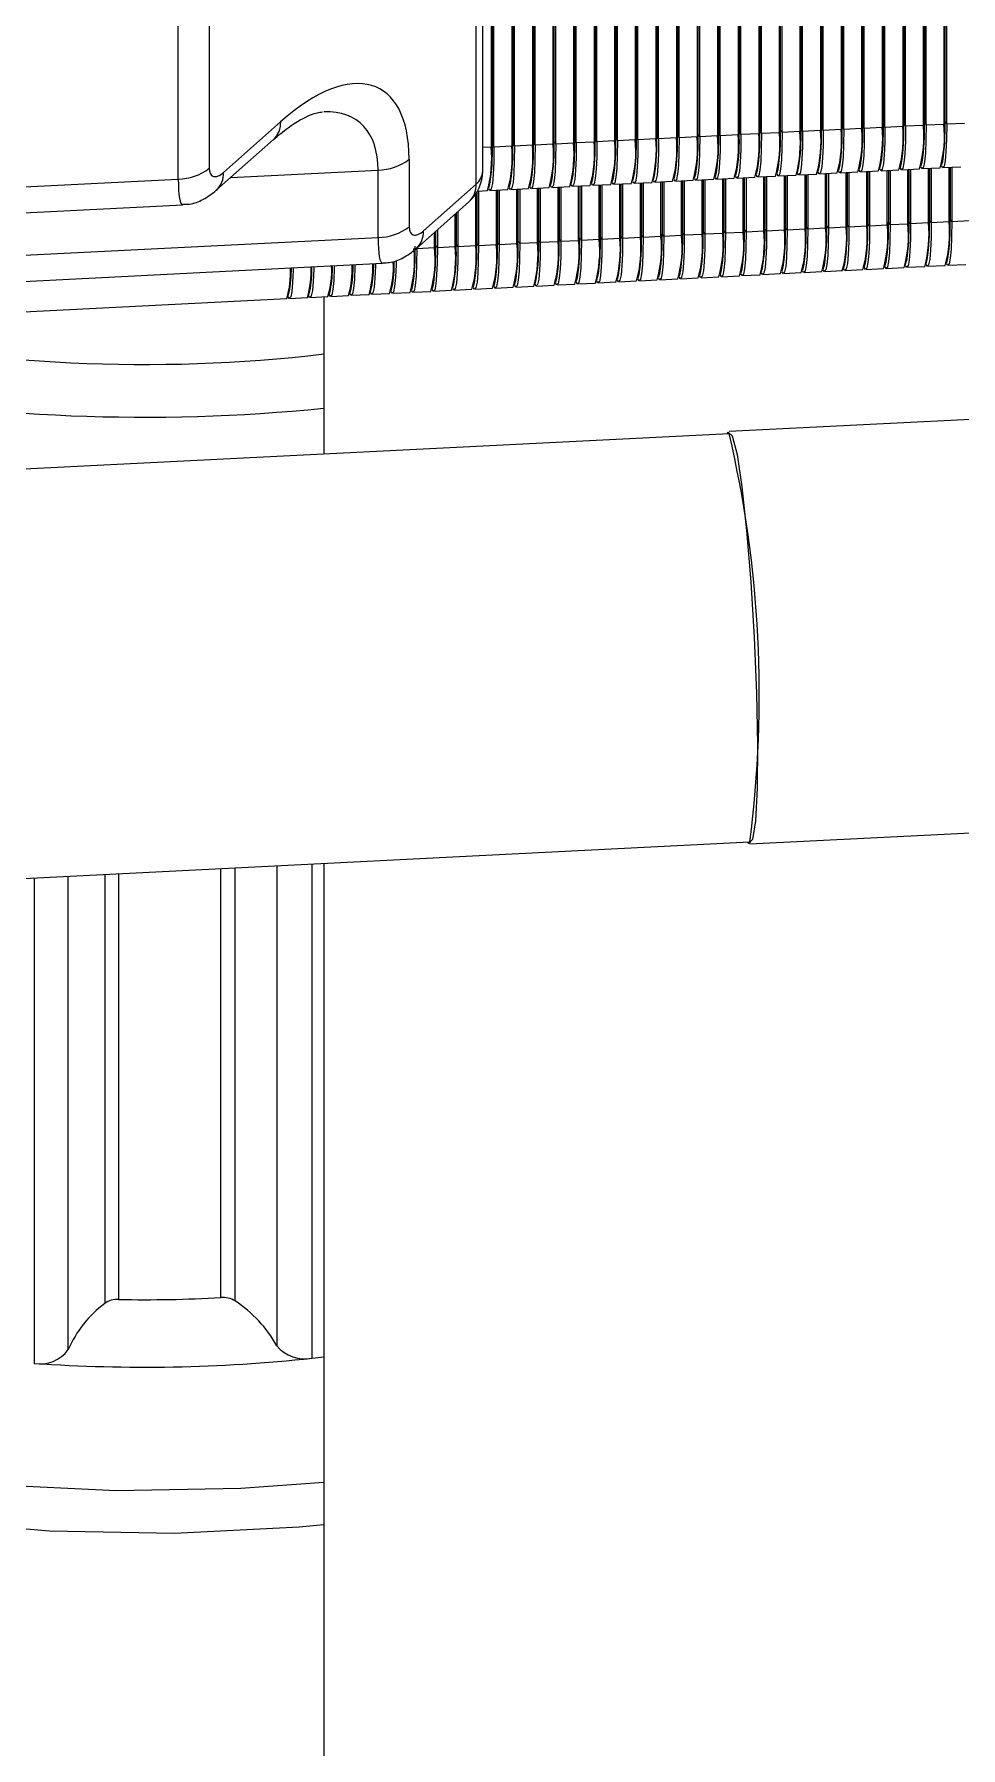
# Model space of a CAD drawing. Header units: millimetres. Extents: x 334 to 3694, y 0 to 2376.
# Drawn here: x 2520.26 to 2533.71, y 1085.34 to 1110.24 of the extents above; entities that cross this region are included whole.
import ezdxf

# ---------------------------------------------------------------- set-up
doc = ezdxf.new("R2010")
doc.units = ezdxf.units.MM
doc.header["$LTSCALE"] = 3
doc.layers.add('1_외형선', color=7, linetype='Continuous', lineweight=25)

msp = doc.modelspace()

# ---------------------------------------------------------------- linework, layer by layer
at = {"layer": '1_외형선'}
for p, q in [((2533.172, 1126.066), (2533.172, 1108.918)), ((2533.212, 1108.92), (2533.212, 1126.068)), ((2533.471, 1126.081), (2533.471, 1108.933)), ((2533.511, 1108.935), (2533.511, 1126.083)), ((2528.39, 1125.824), (2528.39, 1108.677)), ((2528.43, 1108.679), (2528.43, 1125.826)), ((2528.689, 1125.839), (2528.689, 1108.692)), ((2528.729, 1108.694), (2528.729, 1125.841)), ((2528.988, 1125.854), (2528.988, 1108.707)), ((2529.028, 1108.709), (2529.028, 1125.856)), ((2529.287, 1125.869), (2529.287, 1108.722)), ((2529.327, 1108.724), (2529.327, 1125.871)), ((2529.586, 1125.884), (2529.586, 1108.737)), ((2529.626, 1108.739), (2529.626, 1125.886)), ((2529.885, 1125.899), (2529.885, 1108.752)), ((2529.925, 1108.754), (2529.925, 1125.901)), ((2530.184, 1125.915), (2530.184, 1108.767)), ((2530.223, 1108.769), (2530.223, 1125.917)), ((2530.482, 1125.93), (2530.482, 1108.782)), ((2530.522, 1108.784), (2530.522, 1125.932)), ((2530.781, 1125.945), (2530.781, 1108.797)), ((2530.821, 1108.799), (2530.821, 1125.947)), ((2531.08, 1125.96), (2531.08, 1108.812)), ((2531.12, 1108.815), (2531.12, 1125.962)), ((2531.379, 1125.975), (2531.379, 1108.828)), ((2531.419, 1108.83), (2531.419, 1125.977)), ((2531.678, 1125.99), (2531.678, 1108.843)), ((2531.718, 1108.845), (2531.718, 1125.992)), ((2531.977, 1126.005), (2531.977, 1108.858)), ((2532.017, 1108.86), (2532.017, 1126.007)), ((2532.276, 1126.02), (2532.276, 1108.873)), ((2532.315, 1108.875), (2532.315, 1126.022)), ((2532.574, 1126.035), (2532.574, 1108.888)), ((2532.614, 1108.89), (2532.614, 1126.037)), ((2532.873, 1126.05), (2532.873, 1108.903)), ((2532.913, 1108.905), (2532.913, 1126.052)), ((2526.896, 1125.749), (2526.896, 1108.601)), ((2526.936, 1108.603), (2526.936, 1125.751)), ((2527.195, 1125.764), (2527.195, 1108.616)), ((2527.235, 1108.618), (2527.235, 1125.766)), ((2527.494, 1125.779), (2527.494, 1108.631)), ((2527.534, 1108.633), (2527.534, 1125.781)), ((2527.793, 1125.794), (2527.793, 1108.646)), ((2527.833, 1108.648), (2527.833, 1125.796)), ((2528.092, 1125.809), (2528.092, 1108.662)), ((2528.131, 1108.664), (2528.131, 1125.811)), ((2529.302, 1125.579), (2529.302, 1108.757)), ((2529.601, 1125.594), (2529.601, 1108.773)), ((2529.899, 1125.61), (2529.899, 1108.788)), ((2530.198, 1125.625), (2530.198, 1108.803)), ((2530.497, 1125.64), (2530.497, 1108.818)), ((2530.796, 1125.655), (2530.796, 1108.833)), ((2531.095, 1125.67), (2531.095, 1108.848)), ((2531.394, 1125.685), (2531.394, 1108.863)), ((2531.693, 1125.7), (2531.693, 1108.878)), ((2531.991, 1125.715), (2531.991, 1108.893)), ((2532.29, 1125.73), (2532.29, 1108.908)), ((2532.589, 1125.745), (2532.589, 1108.923)), ((2532.888, 1125.76), (2532.888, 1108.939)), ((2533.187, 1125.776), (2533.187, 1108.954)), ((2533.486, 1125.791), (2533.486, 1108.969)), ((2526.911, 1125.459), (2526.911, 1108.637)), ((2527.21, 1125.474), (2527.21, 1108.652)), ((2527.509, 1125.489), (2527.509, 1108.667)), ((2527.807, 1125.504), (2527.807, 1108.682)), ((2528.106, 1125.519), (2528.106, 1108.697)), ((2528.405, 1125.534), (2528.405, 1108.712)), ((2528.704, 1125.549), (2528.704, 1108.727)), ((2529.003, 1125.564), (2529.003, 1108.742)), ((2526.773, 1108.25), (2526.773, 1120.008)), ((2526.677, 1108.061), (2526.677, 1119.819)), ((2522.801, 1112.7), (2522.801, 1108.291)), ((2522.351, 1108.134), (2522.351, 1112.544)), ((2523.009, 1108.23), (2523.838, 1108.967)), ((2531.991, 1108.893), (2531.977, 1108.858)), ((2532.017, 1108.86), (2531.991, 1108.893)), ((2532.29, 1108.908), (2532.276, 1108.873)), ((2532.315, 1108.875), (2532.29, 1108.908)), ((2532.315, 1108.875), (2532.574, 1108.888)), ((2532.589, 1108.923), (2532.574, 1108.888)), ((2532.614, 1108.89), (2532.589, 1108.923)), ((2532.614, 1108.89), (2532.873, 1108.903)), ((2532.888, 1108.939), (2532.873, 1108.903)), ((2532.913, 1108.905), (2532.888, 1108.939)), ((2532.913, 1108.905), (2533.172, 1108.918)), ((2533.187, 1108.954), (2533.172, 1108.918)), ((2533.212, 1108.92), (2533.187, 1108.954)), ((2533.212, 1108.92), (2533.471, 1108.933)), ((2533.486, 1108.969), (2533.471, 1108.933)), ((2533.511, 1108.935), (2533.486, 1108.969)), ((2533.511, 1108.935), (2533.77, 1108.948)), ((2522.904, 1107.97), (2523.734, 1108.708)), ((2526.911, 1108.637), (2526.896, 1108.601)), ((2526.936, 1108.603), (2526.911, 1108.637)), ((2527.21, 1108.652), (2527.195, 1108.616)), ((2527.235, 1108.618), (2527.21, 1108.652)), ((2527.509, 1108.667), (2527.494, 1108.631)), ((2527.534, 1108.633), (2527.509, 1108.667)), ((2527.534, 1108.633), (2527.793, 1108.646)), ((2527.807, 1108.682), (2527.793, 1108.646)), ((2527.833, 1108.648), (2527.807, 1108.682)), ((2527.833, 1108.648), (2528.092, 1108.662)), ((2528.106, 1108.697), (2528.092, 1108.662)), ((2528.131, 1108.664), (2528.106, 1108.697)), ((2528.131, 1108.664), (2528.39, 1108.677)), ((2528.405, 1108.712), (2528.39, 1108.677)), ((2528.43, 1108.679), (2528.405, 1108.712)), ((2528.43, 1108.679), (2528.689, 1108.692)), ((2528.704, 1108.727), (2528.689, 1108.692)), ((2528.729, 1108.694), (2528.704, 1108.727)), ((2528.729, 1108.694), (2528.988, 1108.707)), ((2529.003, 1108.742), (2528.988, 1108.707)), ((2529.028, 1108.709), (2529.003, 1108.742)), ((2529.028, 1108.709), (2529.287, 1108.722)), ((2529.302, 1108.757), (2529.287, 1108.722)), ((2529.327, 1108.724), (2529.302, 1108.757)), ((2529.327, 1108.724), (2529.586, 1108.737)), ((2529.601, 1108.773), (2529.586, 1108.737)), ((2529.626, 1108.739), (2529.601, 1108.773)), ((2529.626, 1108.739), (2529.885, 1108.752)), ((2529.899, 1108.788), (2529.885, 1108.752)), ((2529.925, 1108.754), (2529.899, 1108.788)), ((2529.925, 1108.754), (2530.184, 1108.767)), ((2530.198, 1108.803), (2530.184, 1108.767)), ((2530.223, 1108.769), (2530.198, 1108.803)), ((2530.223, 1108.769), (2530.482, 1108.782)), ((2530.497, 1108.818), (2530.482, 1108.782)), ((2530.522, 1108.784), (2530.497, 1108.818)), ((2530.522, 1108.784), (2530.781, 1108.797)), ((2530.796, 1108.833), (2530.781, 1108.797)), ((2530.821, 1108.799), (2530.796, 1108.833)), ((2530.821, 1108.799), (2531.08, 1108.812)), ((2531.095, 1108.848), (2531.08, 1108.812)), ((2531.12, 1108.815), (2531.095, 1108.848)), ((2531.12, 1108.815), (2531.379, 1108.828)), ((2531.394, 1108.863), (2531.379, 1108.828)), ((2531.419, 1108.83), (2531.394, 1108.863)), ((2531.419, 1108.83), (2531.678, 1108.843)), ((2531.693, 1108.878), (2531.678, 1108.843)), ((2531.718, 1108.845), (2531.693, 1108.878)), ((2531.718, 1108.845), (2531.977, 1108.858)), ((2532.017, 1108.86), (2532.276, 1108.873)), ((2525.704, 1108.422), (2525.704, 1107.442)), ((2526.773, 1108.595), (2526.896, 1108.601)), ((2526.936, 1108.603), (2527.195, 1108.616)), ((2527.235, 1108.618), (2527.494, 1108.631)), ((2533.437, 1108.334), (2533.453, 1108.393)), ((2517.151, 1107.872), (2522.351, 1108.134)), ((2523.114, 1108.157), (2525.253, 1108.265)), ((2525.253, 1107.285), (2525.253, 1108.265)), ((2528.356, 1108.077), (2528.373, 1108.137)), ((2528.655, 1108.092), (2528.671, 1108.152)), ((2528.954, 1108.107), (2528.97, 1108.167)), ((2529.253, 1108.122), (2529.269, 1108.182)), ((2529.552, 1108.137), (2529.568, 1108.197)), ((2529.851, 1108.153), (2529.867, 1108.212)), ((2530.15, 1108.168), (2530.166, 1108.227)), ((2530.168, 1108.134), (2530.427, 1108.147)), ((2530.258, 1107.349), (2530.258, 1108.138)), ((2530.273, 1108.139), (2530.273, 1107.384)), ((2530.298, 1108.14), (2530.298, 1107.351)), ((2530.448, 1108.183), (2530.465, 1108.242)), ((2530.467, 1108.149), (2530.726, 1108.162)), ((2530.557, 1107.364), (2530.557, 1108.153)), ((2530.572, 1108.154), (2530.572, 1107.399)), ((2530.597, 1108.155), (2530.597, 1107.366)), ((2530.747, 1108.198), (2530.763, 1108.257)), ((2530.766, 1108.164), (2531.025, 1108.177)), ((2530.856, 1107.379), (2530.856, 1108.169)), ((2530.871, 1108.169), (2530.871, 1107.414)), ((2530.896, 1108.171), (2530.896, 1107.381)), ((2531.046, 1108.213), (2531.062, 1108.272)), ((2531.065, 1108.179), (2531.324, 1108.192)), ((2531.155, 1107.394), (2531.155, 1108.184)), ((2531.17, 1108.184), (2531.17, 1107.429)), ((2531.195, 1108.186), (2531.195, 1107.396)), ((2531.345, 1108.228), (2531.361, 1108.288)), ((2531.364, 1108.194), (2531.623, 1108.207)), ((2531.454, 1107.409), (2531.454, 1108.199)), ((2531.469, 1108.199), (2531.469, 1107.445)), ((2531.494, 1108.201), (2531.494, 1107.411)), ((2531.644, 1108.243), (2531.66, 1108.303)), ((2531.663, 1108.209), (2531.922, 1108.222)), ((2531.753, 1107.424), (2531.753, 1108.214)), ((2531.767, 1108.215), (2531.767, 1107.46)), ((2531.793, 1108.216), (2531.793, 1107.426)), ((2531.943, 1108.258), (2531.959, 1108.318)), ((2531.962, 1108.224), (2532.221, 1108.237)), ((2532.052, 1107.439), (2532.052, 1108.229)), ((2532.066, 1108.23), (2532.066, 1107.475)), ((2532.091, 1108.231), (2532.091, 1107.441)), ((2532.242, 1108.273), (2532.258, 1108.333)), ((2532.26, 1108.239), (2532.519, 1108.253)), ((2532.35, 1107.454), (2532.35, 1108.244)), ((2532.365, 1108.245), (2532.365, 1107.49)), ((2532.39, 1108.246), (2532.39, 1107.456)), ((2532.54, 1108.288), (2532.557, 1108.348)), ((2532.559, 1108.255), (2532.818, 1108.268)), ((2532.649, 1107.469), (2532.649, 1108.259)), ((2532.664, 1108.26), (2532.664, 1107.505)), ((2532.689, 1108.261), (2532.689, 1107.471)), ((2532.839, 1108.303), (2532.855, 1108.363)), ((2532.858, 1108.27), (2533.117, 1108.283)), ((2532.948, 1107.485), (2532.948, 1108.274)), ((2532.963, 1108.275), (2532.963, 1107.52)), ((2532.988, 1108.276), (2532.988, 1107.487)), ((2533.138, 1108.319), (2533.154, 1108.378)), ((2533.157, 1108.285), (2533.416, 1108.298)), ((2533.247, 1107.5), (2533.247, 1108.289)), ((2533.262, 1108.29), (2533.262, 1107.535)), ((2533.287, 1108.291), (2533.287, 1107.502)), ((2533.456, 1108.3), (2533.715, 1108.313)), ((2533.546, 1107.515), (2533.546, 1108.304)), ((2533.561, 1108.305), (2533.561, 1107.55)), ((2533.586, 1108.306), (2533.586, 1107.517)), ((2525.912, 1107.381), (2526.677, 1108.061)), ((2526.672, 1107.168), (2526.672, 1107.916)), ((2526.687, 1107.939), (2526.687, 1107.203)), ((2526.698, 1107.958), (2526.841, 1107.966)), ((2526.712, 1107.959), (2526.712, 1107.17)), ((2526.862, 1108.002), (2526.878, 1108.061)), ((2526.881, 1107.968), (2527.14, 1107.981)), ((2526.971, 1107.183), (2526.971, 1107.972)), ((2526.986, 1107.973), (2526.986, 1107.218)), ((2527.011, 1107.974), (2527.011, 1107.185)), ((2527.161, 1108.017), (2527.177, 1108.076)), ((2527.18, 1107.983), (2527.439, 1107.996)), ((2527.27, 1107.198), (2527.27, 1107.987)), ((2527.285, 1107.988), (2527.285, 1107.233)), ((2527.31, 1107.989), (2527.31, 1107.2)), ((2527.46, 1108.032), (2527.476, 1108.091)), ((2527.479, 1107.998), (2527.738, 1108.011)), ((2527.569, 1107.213), (2527.569, 1108.002)), ((2527.583, 1108.003), (2527.583, 1107.248)), ((2527.609, 1108.004), (2527.609, 1107.215)), ((2527.759, 1108.047), (2527.775, 1108.106)), ((2527.778, 1108.013), (2528.037, 1108.026)), ((2527.868, 1107.228), (2527.868, 1108.018)), ((2527.882, 1108.018), (2527.882, 1107.263)), ((2527.907, 1108.02), (2527.907, 1107.23)), ((2528.058, 1108.062), (2528.074, 1108.121)), ((2528.076, 1108.028), (2528.335, 1108.041)), ((2528.166, 1107.243), (2528.166, 1108.033)), ((2528.181, 1108.033), (2528.181, 1107.279)), ((2528.206, 1108.035), (2528.206, 1107.245)), ((2528.375, 1108.043), (2528.634, 1108.056)), ((2528.465, 1107.258), (2528.465, 1108.048)), ((2528.48, 1108.048), (2528.48, 1107.294)), ((2528.505, 1108.05), (2528.505, 1107.26)), ((2528.674, 1108.058), (2528.933, 1108.071)), ((2528.764, 1107.273), (2528.764, 1108.063)), ((2528.779, 1108.064), (2528.779, 1107.309)), ((2528.804, 1108.065), (2528.804, 1107.275)), ((2528.973, 1108.073), (2529.232, 1108.086)), ((2529.063, 1107.288), (2529.063, 1108.078)), ((2529.078, 1108.079), (2529.078, 1107.324)), ((2529.103, 1108.08), (2529.103, 1107.29)), ((2529.272, 1108.088), (2529.531, 1108.102)), ((2529.362, 1107.303), (2529.362, 1108.093)), ((2529.377, 1108.094), (2529.377, 1107.339)), ((2529.402, 1108.095), (2529.402, 1107.305)), ((2529.571, 1108.104), (2529.83, 1108.117)), ((2529.661, 1107.319), (2529.661, 1108.108)), ((2529.675, 1108.109), (2529.675, 1107.354)), ((2529.701, 1108.11), (2529.701, 1107.321)), ((2529.87, 1108.119), (2530.129, 1108.132)), ((2529.96, 1107.334), (2529.96, 1108.123)), ((2529.974, 1108.124), (2529.974, 1107.369)), ((2529.999, 1108.125), (2529.999, 1107.336)), ((2517.151, 1107.492), (2522.416, 1107.758)), ((2525.807, 1107.121), (2526.572, 1107.801)), ((2526.388, 1107.638), (2526.388, 1107.188)), ((2526.413, 1107.66), (2526.413, 1107.154)), ((2526.114, 1107.394), (2526.114, 1107.139)), ((2526.373, 1107.152), (2526.373, 1107.625)), ((2530.572, 1107.399), (2530.557, 1107.364)), ((2530.597, 1107.366), (2530.572, 1107.399)), ((2530.871, 1107.414), (2530.856, 1107.379)), ((2530.896, 1107.381), (2530.871, 1107.414)), ((2530.896, 1107.381), (2531.155, 1107.394)), ((2531.17, 1107.429), (2531.155, 1107.394)), ((2531.195, 1107.396), (2531.17, 1107.429)), ((2531.195, 1107.396), (2531.454, 1107.409)), ((2531.469, 1107.445), (2531.454, 1107.409)), ((2531.494, 1107.411), (2531.469, 1107.445)), ((2531.494, 1107.411), (2531.753, 1107.424)), ((2531.767, 1107.46), (2531.753, 1107.424)), ((2531.793, 1107.426), (2531.767, 1107.46)), ((2531.793, 1107.426), (2532.052, 1107.439)), ((2532.066, 1107.475), (2532.052, 1107.439)), ((2532.091, 1107.441), (2532.066, 1107.475)), ((2532.091, 1107.441), (2532.35, 1107.454)), ((2532.365, 1107.49), (2532.35, 1107.454)), ((2532.39, 1107.456), (2532.365, 1107.49)), ((2532.39, 1107.456), (2532.649, 1107.469)), ((2532.664, 1107.505), (2532.649, 1107.469)), ((2532.689, 1107.471), (2532.664, 1107.505)), ((2532.689, 1107.471), (2532.948, 1107.485)), ((2532.963, 1107.52), (2532.948, 1107.485)), ((2532.988, 1107.487), (2532.963, 1107.52)), ((2532.988, 1107.487), (2533.247, 1107.5)), ((2533.262, 1107.535), (2533.247, 1107.5)), ((2533.287, 1107.502), (2533.262, 1107.535)), ((2533.287, 1107.502), (2533.546, 1107.515)), ((2533.561, 1107.55), (2533.546, 1107.515)), ((2533.586, 1107.517), (2533.561, 1107.55)), ((2533.586, 1107.517), (2533.845, 1107.53)), ((2517.151, 1106.876), (2525.253, 1107.285)), ((2525.815, 1107.124), (2526.074, 1107.137)), ((2526.074, 1107.137), (2526.074, 1107.359)), ((2526.089, 1107.173), (2526.074, 1107.137)), ((2526.089, 1107.372), (2526.089, 1107.173)), ((2526.114, 1107.139), (2526.089, 1107.173)), ((2526.114, 1107.139), (2526.373, 1107.152)), ((2526.388, 1107.188), (2526.373, 1107.152)), ((2526.413, 1107.154), (2526.388, 1107.188)), ((2526.413, 1107.154), (2526.672, 1107.168)), ((2526.687, 1107.203), (2526.672, 1107.168)), ((2526.712, 1107.17), (2526.687, 1107.203)), ((2526.712, 1107.17), (2526.971, 1107.183)), ((2526.986, 1107.218), (2526.971, 1107.183)), ((2527.011, 1107.185), (2526.986, 1107.218)), ((2527.011, 1107.185), (2527.27, 1107.198)), ((2527.285, 1107.233), (2527.27, 1107.198)), ((2527.31, 1107.2), (2527.285, 1107.233)), ((2527.31, 1107.2), (2527.569, 1107.213)), ((2527.583, 1107.248), (2527.569, 1107.213)), ((2527.609, 1107.215), (2527.583, 1107.248)), ((2527.609, 1107.215), (2527.868, 1107.228)), ((2527.882, 1107.263), (2527.868, 1107.228)), ((2527.907, 1107.23), (2527.882, 1107.263)), ((2527.907, 1107.23), (2528.166, 1107.243)), ((2528.181, 1107.279), (2528.166, 1107.243)), ((2528.206, 1107.245), (2528.181, 1107.279)), ((2528.206, 1107.245), (2528.465, 1107.258)), ((2528.48, 1107.294), (2528.465, 1107.258)), ((2528.505, 1107.26), (2528.48, 1107.294)), ((2528.505, 1107.26), (2528.764, 1107.273)), ((2528.779, 1107.309), (2528.764, 1107.273)), ((2528.804, 1107.275), (2528.779, 1107.309)), ((2528.804, 1107.275), (2529.063, 1107.288)), ((2529.078, 1107.324), (2529.063, 1107.288)), ((2529.103, 1107.29), (2529.078, 1107.324)), ((2529.103, 1107.29), (2529.362, 1107.303)), ((2529.377, 1107.339), (2529.362, 1107.303)), ((2529.402, 1107.305), (2529.377, 1107.339)), ((2529.402, 1107.305), (2529.661, 1107.319)), ((2529.675, 1107.354), (2529.661, 1107.319)), ((2529.701, 1107.321), (2529.675, 1107.354)), ((2529.701, 1107.321), (2529.96, 1107.334)), ((2529.974, 1107.369), (2529.96, 1107.334)), ((2529.999, 1107.336), (2529.974, 1107.369)), ((2529.999, 1107.336), (2530.258, 1107.349)), ((2530.273, 1107.384), (2530.258, 1107.349)), ((2530.298, 1107.351), (2530.273, 1107.384)), ((2530.298, 1107.351), (2530.557, 1107.364)), ((2530.597, 1107.366), (2530.856, 1107.379)), ((2517.151, 1106.497), (2525.319, 1106.909)), ((2525.815, 1107.124), (2525.813, 1107.127)), ((2525.815, 1107.129), (2525.815, 1107.124)), ((2532.018, 1106.84), (2532.034, 1106.899)), ((2532.316, 1106.855), (2532.332, 1106.914)), ((2532.615, 1106.87), (2532.631, 1106.929)), ((2532.914, 1106.885), (2532.93, 1106.944)), ((2533.213, 1106.9), (2533.229, 1106.96)), ((2533.512, 1106.915), (2533.528, 1106.975)), ((2533.531, 1106.881), (2533.79, 1106.894)), ((2526.937, 1106.583), (2526.953, 1106.643)), ((2527.236, 1106.598), (2527.252, 1106.658)), ((2527.535, 1106.613), (2527.551, 1106.673)), ((2527.834, 1106.628), (2527.85, 1106.688)), ((2528.132, 1106.643), (2528.148, 1106.703)), ((2528.431, 1106.659), (2528.447, 1106.718)), ((2528.73, 1106.674), (2528.746, 1106.733)), ((2528.749, 1106.64), (2529.008, 1106.653)), ((2529.029, 1106.689), (2529.045, 1106.748)), ((2529.048, 1106.655), (2529.307, 1106.668)), ((2529.328, 1106.704), (2529.344, 1106.763)), ((2529.347, 1106.67), (2529.606, 1106.683)), ((2529.627, 1106.719), (2529.643, 1106.778)), ((2529.645, 1106.685), (2529.904, 1106.698)), ((2529.926, 1106.734), (2529.942, 1106.794)), ((2529.944, 1106.7), (2530.203, 1106.713)), ((2530.224, 1106.749), (2530.24, 1106.809)), ((2530.243, 1106.715), (2530.502, 1106.728)), ((2530.523, 1106.764), (2530.539, 1106.824)), ((2530.542, 1106.73), (2530.801, 1106.743)), ((2530.822, 1106.779), (2530.838, 1106.839)), ((2530.841, 1106.745), (2531.1, 1106.759)), ((2531.121, 1106.794), (2531.137, 1106.854)), ((2531.14, 1106.761), (2531.399, 1106.774)), ((2531.42, 1106.809), (2531.436, 1106.869)), ((2531.439, 1106.776), (2531.698, 1106.789)), ((2531.719, 1106.825), (2531.735, 1106.884)), ((2531.737, 1106.791), (2531.996, 1106.804)), ((2532.036, 1106.806), (2532.295, 1106.819)), ((2532.335, 1106.821), (2532.594, 1106.834)), ((2532.634, 1106.836), (2532.893, 1106.849)), ((2532.933, 1106.851), (2533.192, 1106.864)), ((2533.232, 1106.866), (2533.491, 1106.879)), ((2517.151, 1106.054), (2523.927, 1106.396)), ((2523.948, 1106.432), (2523.964, 1106.492)), ((2523.967, 1106.398), (2524.226, 1106.411)), ((2524.247, 1106.447), (2524.263, 1106.507)), ((2524.266, 1106.413), (2524.525, 1106.426)), ((2524.464, 1106.423), (2524.464, 1104.136)), ((2524.546, 1106.462), (2524.562, 1106.522)), ((2524.565, 1106.428), (2524.824, 1106.442)), ((2524.845, 1106.477), (2524.861, 1106.537)), ((2524.864, 1106.444), (2525.123, 1106.457)), ((2525.144, 1106.493), (2525.16, 1106.552)), ((2525.163, 1106.459), (2525.422, 1106.472)), ((2525.443, 1106.508), (2525.459, 1106.567)), ((2525.461, 1106.474), (2525.72, 1106.487)), ((2525.742, 1106.523), (2525.758, 1106.582)), ((2525.76, 1106.489), (2526.019, 1106.502)), ((2526.04, 1106.538), (2526.056, 1106.597)), ((2526.059, 1106.504), (2526.318, 1106.517)), ((2526.339, 1106.553), (2526.355, 1106.612)), ((2526.358, 1106.519), (2526.617, 1106.532)), ((2526.638, 1106.568), (2526.654, 1106.627)), ((2526.657, 1106.534), (2526.916, 1106.547)), ((2526.956, 1106.549), (2527.215, 1106.562)), ((2527.255, 1106.564), (2527.514, 1106.577)), ((2527.553, 1106.579), (2527.812, 1106.592)), ((2527.852, 1106.595), (2528.111, 1106.608)), ((2528.151, 1106.61), (2528.41, 1106.623)), ((2528.45, 1106.625), (2528.709, 1106.638)), ((2536.327, 1104.765), (2530.35, 1104.463)), ((2530.352, 1104.433), (2518.397, 1103.83)), ((2530.653, 1098.471), (2536.63, 1098.773)), ((2518.697, 1097.897), (2530.651, 1098.501)), ((2524.296, 1090.997), (2524.296, 1098.18)), ((2524.464, 1098.189), (2524.464, 1075.303)), ((2520.26, 1097.976), (2520.26, 1090.922)), ((2520.753, 1091.122), (2520.753, 1098.001)), ((2521.283, 1098.028), (2521.283, 1091.793)), ((2521.484, 1098.038), (2521.484, 1091.85)), ((2522.971, 1091.878), (2522.971, 1098.113)), ((2523.178, 1091.829), (2523.178, 1098.124)), ((2523.782, 1098.154), (2523.782, 1091.178))]:
    msp.add_line(p, q, dxfattribs=at)
at = {"layer": '1_외형선', "flags": 128}
for points in [[(2532.614, 1108.89), (2532.612, 1108.668), (2532.604, 1108.487), (2532.592, 1108.355), (2532.576, 1108.277), (2532.556, 1108.255), (2532.538, 1108.28)], [(2532.913, 1108.905), (2532.911, 1108.683), (2532.903, 1108.502), (2532.891, 1108.37), (2532.875, 1108.292), (2532.855, 1108.27), (2532.837, 1108.295)], [(2533.212, 1108.92), (2533.21, 1108.698), (2533.202, 1108.517), (2533.19, 1108.385), (2533.174, 1108.307), (2533.154, 1108.285), (2533.136, 1108.31)], [(2533.511, 1108.935), (2533.508, 1108.713), (2533.501, 1108.532), (2533.489, 1108.4), (2533.473, 1108.322), (2533.453, 1108.3), (2533.435, 1108.325)], [(2527.534, 1108.633), (2527.531, 1108.411), (2527.524, 1108.23), (2527.512, 1108.098), (2527.495, 1108.02), (2527.476, 1107.998), (2527.457, 1108.023)], [(2527.833, 1108.648), (2527.83, 1108.426), (2527.823, 1108.245), (2527.811, 1108.113), (2527.794, 1108.035), (2527.774, 1108.013), (2527.756, 1108.038)], [(2528.131, 1108.664), (2528.129, 1108.441), (2528.122, 1108.261), (2528.109, 1108.128), (2528.093, 1108.05), (2528.073, 1108.029), (2528.055, 1108.053)], [(2528.43, 1108.679), (2528.428, 1108.456), (2528.42, 1108.276), (2528.408, 1108.144), (2528.392, 1108.065), (2528.372, 1108.044), (2528.354, 1108.069)], [(2528.729, 1108.694), (2528.727, 1108.471), (2528.719, 1108.291), (2528.707, 1108.159), (2528.691, 1108.08), (2528.671, 1108.059), (2528.653, 1108.084)], [(2529.028, 1108.709), (2529.026, 1108.486), (2529.018, 1108.306), (2529.006, 1108.174), (2528.99, 1108.095), (2528.97, 1108.074), (2528.952, 1108.099)], [(2529.327, 1108.724), (2529.324, 1108.502), (2529.317, 1108.321), (2529.305, 1108.189), (2529.289, 1108.111), (2529.269, 1108.089), (2529.251, 1108.114)], [(2529.626, 1108.739), (2529.623, 1108.517), (2529.616, 1108.336), (2529.604, 1108.204), (2529.587, 1108.126), (2529.568, 1108.104), (2529.549, 1108.129)], [(2529.925, 1108.754), (2529.922, 1108.532), (2529.915, 1108.351), (2529.903, 1108.219), (2529.886, 1108.141), (2529.867, 1108.119), (2529.848, 1108.144)], [(2530.223, 1108.769), (2530.221, 1108.547), (2530.214, 1108.366), (2530.201, 1108.234), (2530.185, 1108.156), (2530.165, 1108.134), (2530.147, 1108.158)], [(2530.522, 1108.784), (2530.52, 1108.562), (2530.512, 1108.381), (2530.5, 1108.249), (2530.484, 1108.171), (2530.464, 1108.149), (2530.446, 1108.174)], [(2530.821, 1108.799), (2530.819, 1108.577), (2530.811, 1108.396), (2530.799, 1108.264), (2530.783, 1108.186), (2530.763, 1108.164), (2530.745, 1108.189)], [(2531.12, 1108.815), (2531.118, 1108.592), (2531.11, 1108.411), (2531.098, 1108.279), (2531.082, 1108.201), (2531.062, 1108.179), (2531.044, 1108.204)], [(2531.419, 1108.83), (2531.416, 1108.607), (2531.409, 1108.427), (2531.397, 1108.295), (2531.381, 1108.216), (2531.361, 1108.195), (2531.343, 1108.22)], [(2531.718, 1108.845), (2531.715, 1108.622), (2531.708, 1108.442), (2531.696, 1108.31), (2531.679, 1108.231), (2531.66, 1108.21), (2531.641, 1108.235)], [(2532.017, 1108.86), (2532.014, 1108.637), (2532.007, 1108.457), (2531.995, 1108.325), (2531.978, 1108.246), (2531.959, 1108.225), (2531.94, 1108.25)], [(2532.315, 1108.875), (2532.313, 1108.653), (2532.306, 1108.472), (2532.293, 1108.34), (2532.277, 1108.261), (2532.257, 1108.24), (2532.239, 1108.265)], [(2526.936, 1108.603), (2526.934, 1108.381), (2526.926, 1108.2), (2526.914, 1108.068), (2526.898, 1107.99), (2526.878, 1107.968), (2526.86, 1107.993)], [(2527.235, 1108.618), (2527.232, 1108.396), (2527.225, 1108.215), (2527.213, 1108.083), (2527.197, 1108.005), (2527.177, 1107.983), (2527.159, 1108.008)], [(2531.195, 1107.396), (2531.192, 1107.174), (2531.185, 1106.993), (2531.173, 1106.861), (2531.157, 1106.783), (2531.137, 1106.761), (2531.118, 1106.786)], [(2531.494, 1107.411), (2531.491, 1107.189), (2531.484, 1107.008), (2531.472, 1106.876), (2531.455, 1106.798), (2531.436, 1106.776), (2531.417, 1106.801)], [(2531.793, 1107.426), (2531.79, 1107.204), (2531.783, 1107.023), (2531.771, 1106.891), (2531.754, 1106.813), (2531.734, 1106.791), (2531.716, 1106.816)], [(2532.091, 1107.441), (2532.089, 1107.219), (2532.081, 1107.038), (2532.069, 1106.906), (2532.053, 1106.828), (2532.033, 1106.806), (2532.015, 1106.831)], [(2532.39, 1107.456), (2532.388, 1107.234), (2532.38, 1107.053), (2532.368, 1106.921), (2532.352, 1106.843), (2532.332, 1106.821), (2532.314, 1106.846)], [(2532.689, 1107.471), (2532.687, 1107.249), (2532.679, 1107.068), (2532.667, 1106.936), (2532.651, 1106.858), (2532.631, 1106.836), (2532.613, 1106.861)], [(2532.988, 1107.487), (2532.985, 1107.264), (2532.978, 1107.084), (2532.966, 1106.951), (2532.95, 1106.873), (2532.93, 1106.852), (2532.912, 1106.876)], [(2533.287, 1107.502), (2533.284, 1107.279), (2533.277, 1107.099), (2533.265, 1106.967), (2533.249, 1106.888), (2533.229, 1106.867), (2533.211, 1106.892)], [(2533.586, 1107.517), (2533.583, 1107.294), (2533.576, 1107.114), (2533.564, 1106.982), (2533.547, 1106.903), (2533.528, 1106.882), (2533.509, 1106.907)], [(2526.114, 1107.139), (2526.112, 1106.917), (2526.104, 1106.736), (2526.092, 1106.604), (2526.076, 1106.526), (2526.056, 1106.504), (2526.038, 1106.529)], [(2526.413, 1107.154), (2526.411, 1106.932), (2526.403, 1106.751), (2526.391, 1106.619), (2526.375, 1106.541), (2526.355, 1106.519), (2526.337, 1106.544)], [(2526.712, 1107.17), (2526.709, 1106.947), (2526.702, 1106.767), (2526.69, 1106.634), (2526.674, 1106.556), (2526.654, 1106.535), (2526.636, 1106.56)], [(2527.011, 1107.185), (2527.008, 1106.962), (2527.001, 1106.782), (2526.989, 1106.65), (2526.973, 1106.571), (2526.953, 1106.55), (2526.934, 1106.575)], [(2527.31, 1107.2), (2527.307, 1106.977), (2527.3, 1106.797), (2527.288, 1106.665), (2527.271, 1106.586), (2527.252, 1106.565), (2527.233, 1106.59)], [(2527.609, 1107.215), (2527.606, 1106.992), (2527.599, 1106.812), (2527.586, 1106.68), (2527.57, 1106.601), (2527.55, 1106.58), (2527.532, 1106.605)], [(2527.907, 1107.23), (2527.905, 1107.008), (2527.897, 1106.827), (2527.885, 1106.695), (2527.869, 1106.617), (2527.849, 1106.595), (2527.831, 1106.62)], [(2528.206, 1107.245), (2528.204, 1107.023), (2528.196, 1106.842), (2528.184, 1106.71), (2528.168, 1106.632), (2528.148, 1106.61), (2528.13, 1106.635)], [(2528.505, 1107.26), (2528.503, 1107.038), (2528.495, 1106.857), (2528.483, 1106.725), (2528.467, 1106.647), (2528.447, 1106.625), (2528.429, 1106.65)], [(2528.804, 1107.275), (2528.801, 1107.053), (2528.794, 1106.872), (2528.782, 1106.74), (2528.766, 1106.662), (2528.746, 1106.64), (2528.728, 1106.665)], [(2529.103, 1107.29), (2529.1, 1107.068), (2529.093, 1106.887), (2529.081, 1106.755), (2529.065, 1106.677), (2529.045, 1106.655), (2529.026, 1106.68)], [(2529.402, 1107.305), (2529.399, 1107.083), (2529.392, 1106.902), (2529.38, 1106.77), (2529.363, 1106.692), (2529.344, 1106.67), (2529.325, 1106.695)], [(2529.701, 1107.321), (2529.698, 1107.098), (2529.691, 1106.917), (2529.679, 1106.785), (2529.662, 1106.707), (2529.642, 1106.686), (2529.624, 1106.71)], [(2529.999, 1107.336), (2529.997, 1107.113), (2529.989, 1106.933), (2529.977, 1106.801), (2529.961, 1106.722), (2529.941, 1106.701), (2529.923, 1106.726)], [(2530.298, 1107.351), (2530.296, 1107.128), (2530.288, 1106.948), (2530.276, 1106.816), (2530.26, 1106.737), (2530.24, 1106.716), (2530.222, 1106.741)], [(2530.597, 1107.366), (2530.595, 1107.143), (2530.587, 1106.963), (2530.575, 1106.831), (2530.559, 1106.752), (2530.539, 1106.731), (2530.521, 1106.756)], [(2530.896, 1107.381), (2530.893, 1107.159), (2530.886, 1106.978), (2530.874, 1106.846), (2530.858, 1106.767), (2530.838, 1106.746), (2530.82, 1106.771)], [(2524.917, 1106.889), (2524.916, 1106.857), (2524.909, 1106.676), (2524.897, 1106.544), (2524.881, 1106.466), (2524.861, 1106.444), (2524.842, 1106.469)], [(2525.216, 1106.904), (2525.215, 1106.872), (2525.208, 1106.691), (2525.196, 1106.559), (2525.179, 1106.481), (2525.16, 1106.459), (2525.141, 1106.484)], [(2525.515, 1106.934), (2525.514, 1106.887), (2525.507, 1106.706), (2525.494, 1106.574), (2525.478, 1106.496), (2525.458, 1106.474), (2525.44, 1106.499)], [(2525.815, 1107.124), (2525.813, 1106.902), (2525.805, 1106.721), (2525.793, 1106.589), (2525.777, 1106.511), (2525.757, 1106.489), (2525.739, 1106.514)], [(2524.02, 1106.844), (2524.02, 1106.811), (2524.012, 1106.631), (2524, 1106.499), (2523.984, 1106.42), (2523.964, 1106.399), (2523.946, 1106.424)], [(2524.319, 1106.859), (2524.319, 1106.826), (2524.311, 1106.646), (2524.299, 1106.514), (2524.283, 1106.435), (2524.263, 1106.414), (2524.245, 1106.439)], [(2524.618, 1106.874), (2524.617, 1106.842), (2524.61, 1106.661), (2524.598, 1106.529), (2524.582, 1106.451), (2524.562, 1106.429), (2524.544, 1106.454)], [(2530.321, 1104.432), (2530.336, 1104.456), (2530.397, 1104.401), (2530.466, 1104.129), (2530.537, 1103.659), (2530.606, 1103.027), (2530.666, 1102.279), (2530.715, 1101.47), (2530.748, 1100.662), (2530.762, 1099.913), (2530.757, 1099.28), (2530.733, 1098.808), (2530.692, 1098.534), (2530.637, 1098.478), (2530.621, 1098.5)], [(2524.464, 1089.193), (2523.261, 1089.103), (2521.448, 1089.069), (2519.64, 1089.157), (2517.863, 1089.366), (2516.139, 1089.692), (2514.492, 1090.132), (2512.945, 1090.679), (2511.519, 1091.326), (2510.232, 1092.064), (2509.103, 1092.884), (2508.146, 1093.773), (2507.374, 1094.721), (2506.798, 1095.714), (2506.426, 1096.739), (2506.262, 1097.782), (2506.309, 1098.829), (2506.567, 1099.866), (2507.031, 1100.878), (2507.696, 1101.853), (2508.517, 1102.743)], [(2506.78, 1095.636), (2507.168, 1094.733), (2507.8, 1093.748), (2508.63, 1092.814), (2509.645, 1091.942), (2510.831, 1091.146), (2512.172, 1090.437), (2513.649, 1089.824), (2515.241, 1089.317), (2516.926, 1088.921), (2518.68, 1088.644), (2520.479, 1088.488), (2522.297, 1088.456), (2524.109, 1088.548), (2524.464, 1088.581)]]:
    msp.add_lwpolyline(points, dxfattribs=at)
at = {"layer": '1_외형선'}
for centre, radius, start, end in [((2523.505, 1108.951), 0.334, 313.2749, 2.873), ((2528.991, 1108.775), 3.003, 351.2454, 2.2626), ((2529.29, 1108.79), 3.003, 351.2454, 2.2626), ((2530.845, 1108.718), 1.737, 344.47, 5.6238), ((2529.589, 1108.805), 3.003, 351.2454, 2.2626), ((2531.144, 1108.733), 1.737, 344.47, 5.6238), ((2529.888, 1108.82), 3.003, 351.2454, 2.2626), ((2531.443, 1108.748), 1.737, 344.47, 5.6238), ((2530.186, 1108.835), 3.003, 351.2454, 2.2626), ((2531.742, 1108.763), 1.737, 344.47, 5.6238), ((2530.485, 1108.85), 3.003, 351.2454, 2.2626), ((2523.91, 1108.518), 3.003, 351.2454, 2.2626), ((2524.209, 1108.533), 3.003, 351.2454, 2.2626), ((2524.508, 1108.548), 3.003, 351.2454, 2.2626), ((2526.064, 1108.476), 1.737, 344.47, 5.6238), ((2524.807, 1108.563), 3.003, 351.2454, 2.2626), ((2526.363, 1108.491), 1.737, 344.47, 5.6238), ((2525.106, 1108.579), 3.003, 351.2454, 2.2626), ((2526.661, 1108.506), 1.737, 344.47, 5.6238), ((2525.405, 1108.594), 3.003, 351.2454, 2.2626), ((2526.96, 1108.521), 1.737, 344.47, 5.6238), ((2525.703, 1108.609), 3.003, 351.2454, 2.2626), ((2527.259, 1108.537), 1.737, 344.47, 5.6238), ((2526.002, 1108.624), 3.003, 351.2454, 2.2626), ((2527.558, 1108.552), 1.737, 344.47, 5.6238), ((2526.301, 1108.639), 3.003, 351.2454, 2.2626), ((2527.857, 1108.567), 1.737, 344.47, 5.6238), ((2526.6, 1108.654), 3.003, 351.2454, 2.2626), ((2528.156, 1108.582), 1.737, 344.47, 5.6238), ((2526.899, 1108.669), 3.003, 351.2454, 2.2626), ((2528.455, 1108.597), 1.737, 344.47, 5.6238), ((2527.198, 1108.684), 3.003, 351.2454, 2.2626), ((2528.753, 1108.612), 1.737, 344.47, 5.6238), ((2527.497, 1108.699), 3.003, 351.2454, 2.2626), ((2529.052, 1108.627), 1.737, 344.47, 5.6238), ((2527.796, 1108.714), 3.003, 351.2454, 2.2626), ((2529.351, 1108.642), 1.737, 344.47, 5.6238), ((2528.094, 1108.729), 3.003, 351.2454, 2.2626), ((2529.65, 1108.657), 1.737, 344.47, 5.6238), ((2528.393, 1108.745), 3.003, 351.2454, 2.2626), ((2529.949, 1108.672), 1.737, 344.47, 5.6238), ((2528.692, 1108.76), 3.003, 351.2454, 2.2626), ((2530.248, 1108.688), 1.737, 344.47, 5.6238), ((2530.547, 1108.703), 1.737, 344.47, 5.6238), ((2525.246, 1109.014), 0.749, 270.5537, 307.7065), ((2525.167, 1108.431), 1.737, 344.47, 5.6238), ((2525.466, 1108.446), 1.737, 344.47, 5.6238), ((2525.765, 1108.461), 1.737, 344.47, 5.6238), ((2522.343, 1108.883), 0.749, 270.5537, 307.7065), ((2522.676, 1108.213), 0.334, 313.1623, 2.8778), ((2526.173, 1108.25), 0.6, 311.6353, 0), ((2526.521, 1108.26), 0.253, 308.0202, 357.654), ((2526.343, 1108.044), 0.334, 313.2749, 2.873), ((2525.246, 1108.034), 0.749, 270.5537, 307.7065), ((2527.534, 1107.283), 3.04, 351.3129, 2.1951), ((2527.833, 1107.298), 3.04, 351.3129, 2.1951), ((2529.426, 1107.224), 1.737, 344.47, 5.6238), ((2528.132, 1107.313), 3.04, 351.3129, 2.1951), ((2529.725, 1107.239), 1.737, 344.47, 5.6238), ((2528.431, 1107.328), 3.04, 351.3129, 2.1951), ((2530.024, 1107.254), 1.737, 344.47, 5.6238), ((2528.73, 1107.343), 3.04, 351.3129, 2.1951), ((2530.322, 1107.269), 1.737, 344.47, 5.6238), ((2529.028, 1107.358), 3.04, 351.3129, 2.1951), ((2530.621, 1107.284), 1.737, 344.47, 5.6238), ((2529.327, 1107.373), 3.04, 351.3129, 2.1951), ((2530.92, 1107.299), 1.737, 344.47, 5.6238), ((2529.626, 1107.389), 3.04, 351.3129, 2.1951), ((2531.219, 1107.314), 1.737, 344.47, 5.6238), ((2529.925, 1107.404), 3.04, 351.3129, 2.1951), ((2531.518, 1107.329), 1.737, 344.47, 5.6238), ((2530.224, 1107.419), 3.04, 351.3129, 2.1951), ((2531.817, 1107.344), 1.737, 344.47, 5.6238), ((2530.523, 1107.434), 3.04, 351.3129, 2.1951), ((2522.752, 1107.041), 3.04, 351.3129, 2.1951), ((2525.578, 1107.364), 0.334, 313.1623, 2.8778), ((2524.345, 1106.967), 1.737, 344.47, 5.6238), ((2523.051, 1107.056), 3.04, 351.3129, 2.1951), ((2524.644, 1106.982), 1.737, 344.47, 5.6238), ((2523.35, 1107.072), 3.04, 351.3129, 2.1951), ((2524.943, 1106.997), 1.737, 344.47, 5.6238), ((2523.649, 1107.087), 3.04, 351.3129, 2.1951), ((2525.242, 1107.012), 1.737, 344.47, 5.6238), ((2523.948, 1107.102), 3.04, 351.3129, 2.1951), ((2525.541, 1107.027), 1.737, 344.47, 5.6238), ((2524.247, 1107.117), 3.04, 351.3129, 2.1951), ((2525.84, 1107.043), 1.737, 344.47, 5.6238), ((2524.546, 1107.132), 3.04, 351.3129, 2.1951), ((2526.138, 1107.058), 1.737, 344.47, 5.6238), ((2524.844, 1107.147), 3.04, 351.3129, 2.1951), ((2526.437, 1107.073), 1.737, 344.47, 5.6238), ((2525.143, 1107.162), 3.04, 351.3129, 2.1951), ((2526.736, 1107.088), 1.737, 344.47, 5.6238), ((2525.442, 1107.177), 3.04, 351.3129, 2.1951), ((2527.035, 1107.103), 1.737, 344.47, 5.6238), ((2525.741, 1107.192), 3.04, 351.3129, 2.1951), ((2527.334, 1107.118), 1.737, 344.47, 5.6238), ((2526.04, 1107.207), 3.04, 351.3129, 2.1951), ((2527.633, 1107.133), 1.737, 344.47, 5.6238), ((2526.339, 1107.222), 3.04, 351.3129, 2.1951), ((2527.932, 1107.148), 1.737, 344.47, 5.6238), ((2526.638, 1107.238), 3.04, 351.3129, 2.1951), ((2528.23, 1107.163), 1.737, 344.47, 5.6238), ((2526.936, 1107.253), 3.04, 351.3129, 2.1951), ((2528.529, 1107.178), 1.737, 344.47, 5.6238), ((2527.235, 1107.268), 3.04, 351.3129, 2.1951), ((2528.828, 1107.194), 1.737, 344.47, 5.6238), ((2529.127, 1107.209), 1.737, 344.47, 5.6238), ((2523.842, 1106.836), 1.335, 343.51, 2.8423), ((2523.311, 1106.886), 1.879, 349.7467, 0.4913), ((2524.129, 1106.853), 1.347, 343.5478, 2.9419), ((2523.59, 1106.904), 1.899, 349.7668, 0.5894), ((2524.046, 1106.952), 1.737, 344.47, 5.6238), ((2522.647, 1106.775), 1.335, 343.51, 2.8423), ((2522.115, 1106.826), 1.879, 349.7467, 0.4913), ((2522.946, 1106.79), 1.335, 343.51, 2.8423), ((2522.414, 1106.841), 1.879, 349.7467, 0.4913), ((2523.245, 1106.805), 1.335, 343.51, 2.8423), ((2522.713, 1106.856), 1.879, 349.7467, 0.4913), ((2523.543, 1106.821), 1.335, 343.51, 2.8423), ((2523.012, 1106.871), 1.879, 349.7467, 0.4913), ((2521.859, 1127.79), 22.351, 257.8383, 276.6924), ((2521.858, 1130.807), 26.134, 259.6149, 275.7235), ((2514.155, 1100.642), 16.635, 352.6063, 13.1763), ((2522.277, 1090.464), 1.66, 126.7783, 156.6531), ((2521.467, 1091.527), 0.324, 86.9019, 124.6055), ((2521.854, 1111.973), 20.126, 268.9477, 273.1799), ((2522.999, 1091.537), 0.342, 58.4633, 94.8217), ((2522.165, 1090.283), 1.848, 28.9651, 56.7636), ((2520.35, 1091.407), 0.493, 259.4754, 324.7203), ((2521.853, 1113.844), 22.977, 266.0255, 276.1022), ((2524.189, 1091.514), 0.528, 219.4932, 281.6355), ((2521.915, 1113.144), 22.275, 276.1347, 276.5713)]:
    msp.add_arc(centre, radius, start, end, dxfattribs=at)
for centre, major_axis, ratio, start_param, end_param in [((2523.838, 1106.763), (1.436, 2.684), 0.443881, 5.590613, 7.161409), ((2523.335, 1106.951), (1.65, 2.004), 0.48795, 5.748185, 6.687903), ((2522.506, 1108.664), (0.092, 0.906), 0.137506, 2.209075, 3.16267), ((2523.009, 1108.475), (0.16, 0.298), 0.443881, 2.44902, 4.019817), ((2525.912, 1107.626), (0.16, 0.298), 0.443881, 2.44902, 4.019817), ((2525.408, 1107.815), (0.092, 0.906), 0.137506, 2.209075, 3.16267)]:
    msp.add_ellipse(centre, major_axis=major_axis, ratio=ratio, start_param=start_param, end_param=end_param, dxfattribs=at)
for points, knots in [([(2523.734, 1108.708), (2523.805, 1108.767), (2524.003, 1108.934), (2524.291, 1109.088), (2524.398, 1109.102), (2524.447, 1109.109)], [0, 0, 0, 0, 0.2290008, 0.6392712, 1, 1, 1, 1]), ([(2522.418, 1107.767), (2522.45, 1107.767), (2522.553, 1107.766), (2522.726, 1107.834), (2522.842, 1107.923), (2522.904, 1107.97)], [0, 0, 0, 0, 0.172804, 0.554043, 1, 1, 1, 1]), ([(2525.321, 1106.918), (2525.353, 1106.918), (2525.456, 1106.917), (2525.629, 1106.985), (2525.745, 1107.074), (2525.807, 1107.121)], [0, 0, 0, 0, 0.172804, 0.554043, 1, 1, 1, 1])]:
    msp.add_open_spline(points, degree=3, knots=knots, dxfattribs=at)

doc.saveas('drawing.dxf')
